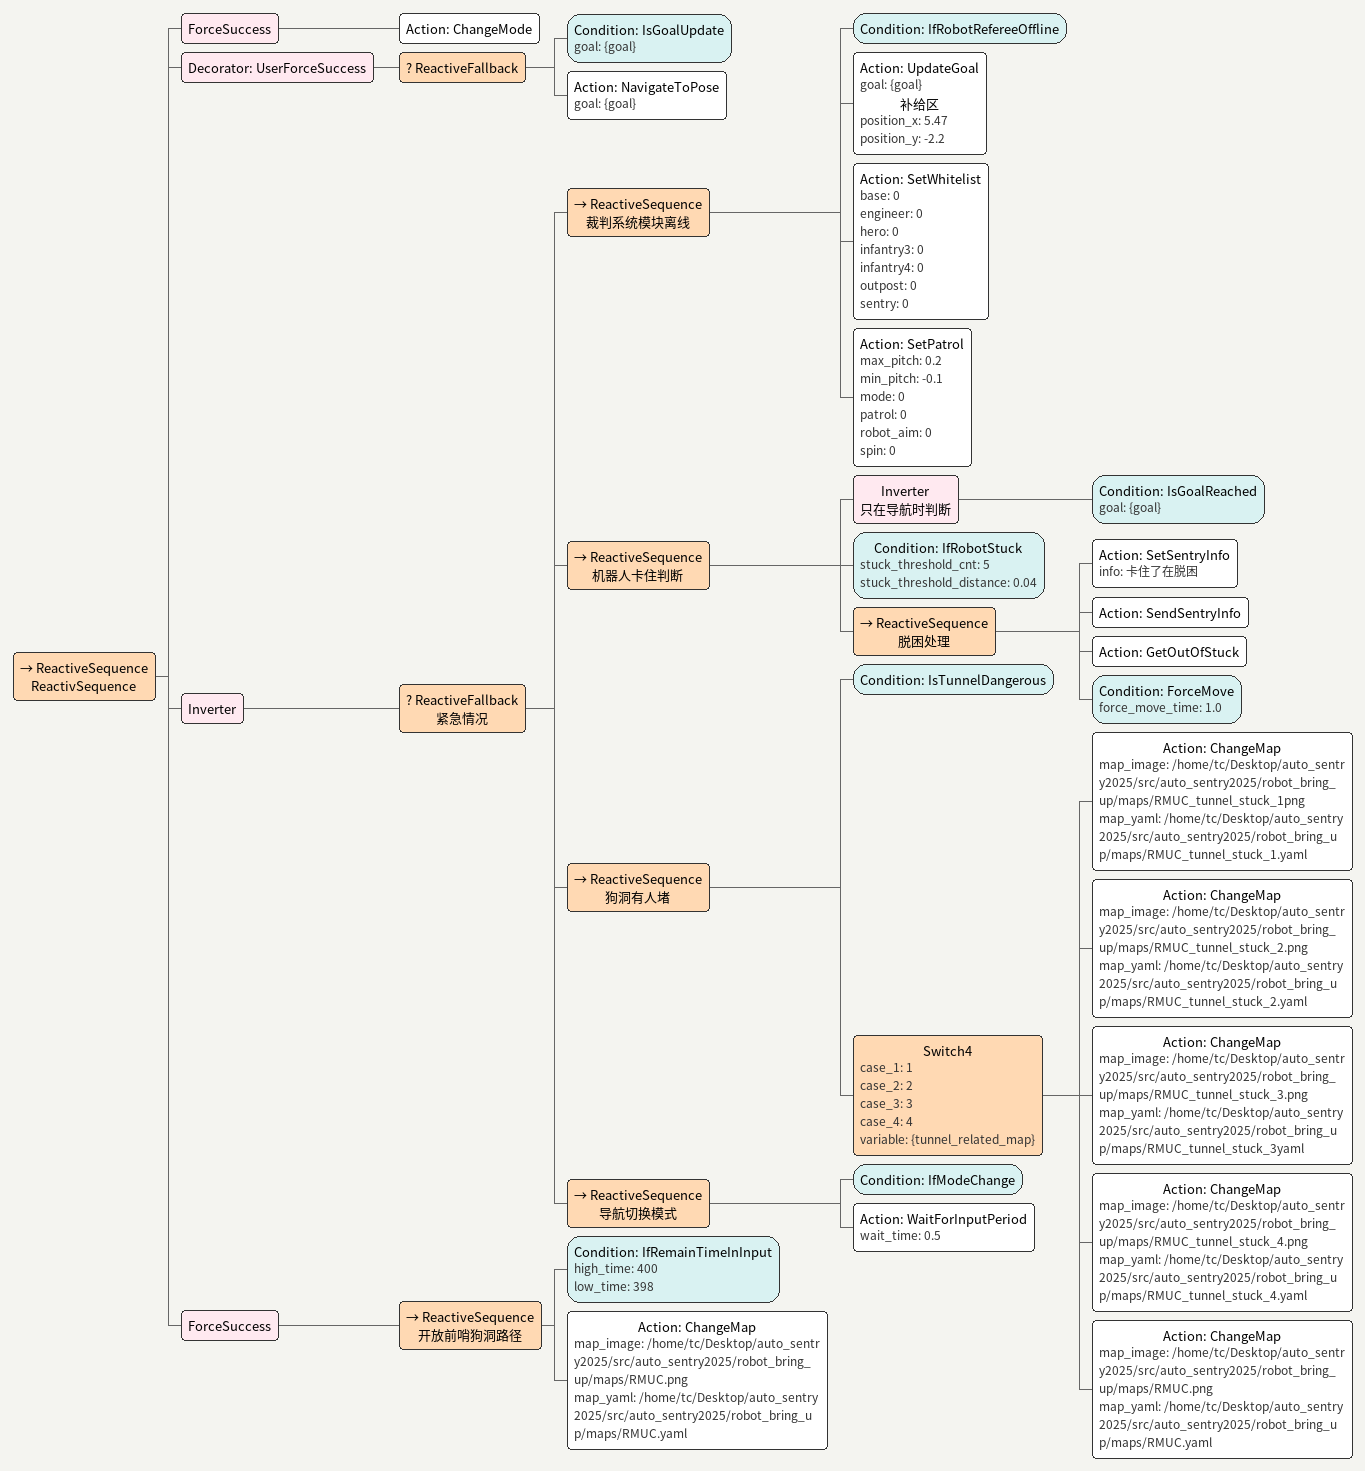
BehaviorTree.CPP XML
<ReactiveSequence name="ReactivSequence">
    <ForceSuccess>
        <Action ID="ChangeMode"/>
    </ForceSuccess>
    <Decorator ID="UserForceSuccess">
        <ReactiveFallback>
            <Condition ID="IsGoalUpdate" goal="{goal}"/>
            <Action ID="NavigateToPose" goal="{goal}"/>
        </ReactiveFallback>
    </Decorator>
    <Inverter>
        <ReactiveFallback name="紧急情况">
            <ReactiveSequence name="裁判系统模块离线">
                <Condition ID="IfRobotRefereeOffline"/>
                <Action ID="UpdateGoal" goal="{goal}" name="补给区" position_x="5.47" position_y="-2.2"/>
                <Action ID="SetWhitelist" base="0" engineer="0" hero="0" infantry3="0" infantry4="0" outpost="0" sentry="0"/>
                <Action ID="SetPatrol" max_pitch="0.2" min_pitch="-0.1" mode="0" patrol="0" robot_aim="0" spin="0"/>
            </ReactiveSequence>
            <ReactiveSequence name="机器人卡住判断">
                <Inverter name="只在导航时判断">
                    <Condition ID="IsGoalReached" goal="{goal}"/>
                </Inverter>
                <Condition ID="IfRobotStuck" stuck_threshold_cnt="5" stuck_threshold_distance="0.04"/>
                <ReactiveSequence name="脱困处理">
                    <Action ID="SetSentryInfo" info="卡住了在脱困"/>
                    <Action ID="SendSentryInfo"/>
                    <Action ID="GetOutOfStuck"/>
                    <Condition ID="ForceMove" force_move_time="1.0"/>
                </ReactiveSequence>
            </ReactiveSequence>
            <ReactiveSequence name="狗洞有人堵">
                <Condition ID="IsTunnelDangerous"/>
                <Switch4 case_1="1" case_2="2" case_3="3" case_4="4" variable="{tunnel_related_map}">
                    <Action ID="ChangeMap" map_image="/home/tc/Desktop/auto_sentry2025/src/auto_sentry2025/robot_bring_up/maps/RMUC_tunnel_stuck_1png" map_yaml="/home/tc/Desktop/auto_sentry2025/src/auto_sentry2025/robot_bring_up/maps/RMUC_tunnel_stuck_1.yaml"/>
                    <Action ID="ChangeMap" map_image="/home/tc/Desktop/auto_sentry2025/src/auto_sentry2025/robot_bring_up/maps/RMUC_tunnel_stuck_2.png" map_yaml="/home/tc/Desktop/auto_sentry2025/src/auto_sentry2025/robot_bring_up/maps/RMUC_tunnel_stuck_2.yaml"/>
                    <Action ID="ChangeMap" map_image="/home/tc/Desktop/auto_sentry2025/src/auto_sentry2025/robot_bring_up/maps/RMUC_tunnel_stuck_3.png" map_yaml="/home/tc/Desktop/auto_sentry2025/src/auto_sentry2025/robot_bring_up/maps/RMUC_tunnel_stuck_3yaml"/>
                    <Action ID="ChangeMap" map_image="/home/tc/Desktop/auto_sentry2025/src/auto_sentry2025/robot_bring_up/maps/RMUC_tunnel_stuck_4.png" map_yaml="/home/tc/Desktop/auto_sentry2025/src/auto_sentry2025/robot_bring_up/maps/RMUC_tunnel_stuck_4.yaml"/>
                    <Action ID="ChangeMap" map_image="/home/tc/Desktop/auto_sentry2025/src/auto_sentry2025/robot_bring_up/maps/RMUC.png" map_yaml="/home/tc/Desktop/auto_sentry2025/src/auto_sentry2025/robot_bring_up/maps/RMUC.yaml"/>
                </Switch4>
            </ReactiveSequence>
            <ReactiveSequence name="导航切换模式">
                <Condition ID="IfModeChange"/>
                <Action ID="WaitForInputPeriod" wait_time="0.5"/>
            </ReactiveSequence>
        </ReactiveFallback>
    </Inverter>
    <ForceSuccess>
        <ReactiveSequence name="开放前哨狗洞路径">
            <Condition ID="IfRemainTimeInInput" high_time="400" low_time="398"/>
            <Action ID="ChangeMap" map_image="/home/tc/Desktop/auto_sentry2025/src/auto_sentry2025/robot_bring_up/maps/RMUC.png" map_yaml="/home/tc/Desktop/auto_sentry2025/src/auto_sentry2025/robot_bring_up/maps/RMUC.yaml"/>
        </ReactiveSequence>
    </ForceSuccess>
</ReactiveSequence>
